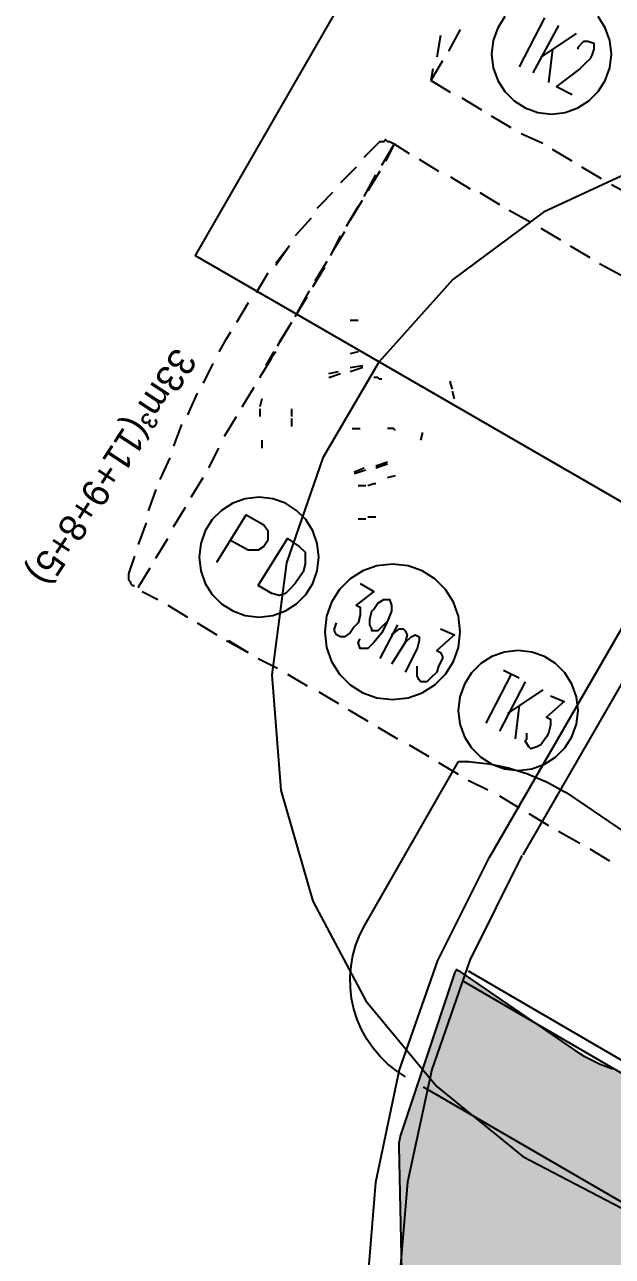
# Model space of a CAD drawing. Header units: metres. Extents: x 1 to 213, y 1 to 147.
# Drawn here: x 105.01 to 108.17, y 49.47 to 56.11 of the extents above; entities that cross this region are included whole.
import ezdxf

# ---------------------------------------------------------------- set-up
doc = ezdxf.new("R2010")
doc.units = ezdxf.units.M
doc.linetypes.add('DASHED', pattern=[1.524, 1.27, -0.254])
for name, color, linetype in [('00-BASE-ARQUITECTURA', 8, 'Continuous'), ('00-BASE-TEXTO', 8, 'Continuous'), ('PJ-GRAVILLA', 42, 'Continuous'), ('PJ-LIMITE-JARDIN', 7, 'Continuous'), ('PJ-PROTEGIDO', 30, 'DASHED'), ('PJ-RIEGO-SECTORES', 5, 'Continuous')]:
    doc.layers.add(name, color=color, linetype=linetype)

msp = doc.modelspace()

# ---------------------------------------------------------------- hatches: boundary and pattern name
at = {"layer": 'PJ-GRAVILLA'}
h = msp.add_hatch(dxfattribs=at)
h.set_pattern_fill('GRAVEL', scale=0.03)
h.paths.add_polyline_path([(107.3332, 51.0186), (107.3393, 51.0152), (107.3455, 51.0114), (107.3517, 51.0074), (107.9627, 50.5893), (107.9742, 50.5818), (108.0189, 50.5542), (108.0428, 50.5408), (108.0836, 50.5205), (108.1087, 50.5094), (108.1512, 50.4928), (108.1771, 50.484), (108.221, 50.4714), (108.2476, 50.465), (108.2925, 50.4564), (108.3196, 50.4525), (108.3718, 50.4474), (108.3806, 50.4468), (108.3904, 50.4457), (108.3966, 50.4413), (108.4034, 50.4358), (108.4093, 50.4308), (108.6355, 50.2298), (108.6466, 50.2204), (108.6897, 50.1857), (108.713, 50.1687), (108.7532, 50.1422), (108.7781, 50.1275), (108.8206, 50.105), (108.8468, 50.0928), (108.8913, 50.0745), (108.9185, 50.0648), (108.9715, 50.0489), (108.9854, 50.045), (109.1198, 50.0114), (109.1263, 50.0096), (109.1337, 50.0074), (109.14, 50.0052), (109.1451, 50.0009), (109.1508, 49.9958), (109.1557, 49.9911), (109.2184, 49.9284), (109.2296, 49.9177), (109.2737, 49.878), (109.2978, 49.8584), (109.3395, 49.828), (109.3655, 49.811), (109.4101, 49.7851), (109.4376, 49.7709), (109.4847, 49.7497), (109.5136, 49.7384), (109.5626, 49.7222), (109.5925, 49.7139), (109.6336, 49.7049), (109.6632, 49.6982), (109.6694, 49.6965), (109.6752, 49.6938), (109.6823, 49.69), (109.6883, 49.6868), (111.9893, 48.3507), (112.0025, 48.3435), (112.0534, 48.3172), (112.0807, 48.3048), (112.1271, 48.2865), (112.1555, 48.2769), (112.2034, 48.2633), (112.2326, 48.2566), (112.2817, 48.2478), (112.3114, 48.244), (112.3611, 48.2402), (112.3911, 48.2394), (112.4409, 48.2405), (112.4708, 48.2427), (112.5203, 48.2488), (112.5498, 48.254), (112.5984, 48.265), (112.6272, 48.2731), (112.6745, 48.2889), (112.7024, 48.2998), (112.7479, 48.3202), (112.7746, 48.3339), (112.8178, 48.3587), (112.8429, 48.375), (112.8835, 48.404), (112.9069, 48.4227), (112.9443, 48.4556), (112.9658, 48.4765), (112.9997, 48.513), (113.019, 48.536), (113.0491, 48.5757), (113.066, 48.6004), (113.092, 48.643), (113.1064, 48.6692), (113.128, 48.7142), (113.1397, 48.7417), (113.1568, 48.7886), (113.1656, 48.8172), (113.1779, 48.8655), (113.1838, 48.8949), (113.1913, 48.9442), (113.1943, 48.974), (113.1971, 49.0313), (113.1975, 49.0462), (113.1975, 49.0562), (113.1977, 49.0638), (113.1981, 49.0719), (113.1989, 49.0793), (113.2055, 49.0825), (113.213, 49.0858), (113.22, 49.0886), (113.3248, 49.1279), (113.338, 49.1332), (113.388, 49.1547), (113.4135, 49.1672), (113.455, 49.1899), (113.4793, 49.2047), (113.5185, 49.2313), (113.5412, 49.2483), (113.5777, 49.2784), (113.5987, 49.2976), (113.6322, 49.331), (113.6513, 49.352), (113.686, 49.394), (113.6948, 49.4052), (113.801, 49.5467), (113.8055, 49.5525), (113.8108, 49.5588), (113.8156, 49.5641), (113.8224, 49.5665), (113.8303, 49.5689), (113.8373, 49.5709), (113.9694, 49.6039), (113.9764, 49.6055), (113.9842, 49.607), (113.9912, 49.6081), (113.9978, 49.6058), (114.0053, 49.6029), (114.0118, 49.6002), (114.7641, 49.2659), (114.7706, 49.2628), (114.7778, 49.2591), (114.784, 49.2556), (114.7873, 49.2493), (114.7907, 49.2419), (114.7935, 49.2353), (114.8642, 49.0587), (114.8668, 49.0515), (114.8696, 49.0434), (114.8717, 49.0362), (114.8685, 49.0294), (114.8645, 49.0219), (114.8607, 49.0152), (114.8411, 48.9826), (114.8338, 48.9698), (114.8071, 48.9198), (114.7945, 48.893), (114.7756, 48.8475), (114.7657, 48.8197), (114.7514, 48.7725), (114.7442, 48.7438), (114.7347, 48.6955), (114.7304, 48.6662), (114.7256, 48.6172), (114.7242, 48.5876), (114.7244, 48.5384), (114.7259, 48.5088), (114.7308, 48.4598), (114.7353, 48.4306), (114.745, 48.3823), (114.7523, 48.3536), (114.7668, 48.3065), (114.7768, 48.2787), (114.7959, 48.2333), (114.8086, 48.2066), (114.832, 48.1632), (114.8474, 48.1379), (114.8749, 48.0971), (114.8927, 48.0734), (114.9289, 48.0298), (114.9386, 48.0187), (115.0225, 47.9272), (115.033, 47.9163), (115.0741, 47.8757), (115.0966, 47.8557), (115.1357, 47.8242), (115.1601, 47.8064), (115.2022, 47.779), (115.2282, 47.7639), (115.2796, 47.7373), (115.2931, 47.7308), (116.0857, 47.3705), (116.0926, 47.3671), (116.1002, 47.3632), (116.1068, 47.3594), (116.1099, 47.3525), (116.113, 47.3445), (116.1156, 47.3372), (116.1884, 47.1188), (116.1907, 47.1115), (116.193, 47.103), (116.1947, 47.0956), (116.1964, 47.0813), (116.1964, 47.0807), (116.2029, 47.0248), (116.2077, 46.9958), (116.2181, 46.9479), (116.2257, 46.9195), (116.2407, 46.8729), (116.251, 46.8454), (116.2705, 46.8005), (116.2835, 46.7742), (116.3073, 46.7314), (116.3228, 46.7064), (116.3507, 46.6662), (116.3685, 46.6429), (116.4002, 46.6055), (116.4203, 46.5841), (116.4554, 46.55), (116.4775, 46.5306), (116.5158, 46.5002), (116.5397, 46.4831), (116.5808, 46.4565), (116.6063, 46.4418), (116.6498, 46.4194), (116.6765, 46.4072), (116.722, 46.3892), (116.7498, 46.3797), (116.7969, 46.3662), (116.8255, 46.3595), (116.8651, 46.3522), (116.8948, 46.3466), (116.9013, 46.3451), (116.9071, 46.3419), (116.9139, 46.3378), (116.9197, 46.3342), (117.713, 45.8053), (117.7266, 45.7967), (117.7796, 45.7653), (117.8082, 45.7505), (117.8569, 45.7283), (117.8868, 45.7165), (117.9453, 45.6972), (117.9607, 45.6925), (118.0851, 45.6586), (118.0986, 45.6553), (118.1507, 45.6436), (118.1782, 45.6388), (118.2243, 45.6329), (118.252, 45.6307), (118.2984, 45.6291), (118.3263, 45.6295), (118.3727, 45.6322), (118.4004, 45.6351), (118.4463, 45.6422), (118.4736, 45.6477), (118.5254, 45.6606), (118.5389, 45.6643), (119.4801, 45.9467), (119.4938, 45.9512), (119.5457, 45.9695), (119.5723, 45.9804), (119.6157, 46.0005), (119.6412, 46.0139), (119.6824, 46.0381), (119.7065, 46.0538), (119.7511, 46.0861), (119.7625, 46.0948), (120.5867, 46.7542), (120.5972, 46.763), (120.6369, 46.7978), (120.6567, 46.817), (120.6883, 46.8503), (120.7063, 46.8711), (120.7347, 46.9072), (120.7507, 46.9296), (120.7756, 46.9682), (120.7895, 46.992), (120.814, 47.0387), (120.8202, 47.0511), (121.0014, 47.4395), (121.0065, 47.451), (121.025, 47.4954), (121.0337, 47.519), (121.0465, 47.5589), (121.0532, 47.5831), (121.064, 47.63), (121.0666, 47.6423), (121.1583, 48.1314), (121.1605, 48.1444), (121.1676, 48.1945), (121.1701, 48.2208), (121.1725, 48.2647), (121.1727, 48.2911), (121.171, 48.3417), (121.1702, 48.3549), (121.0566, 49.7941), (121.0551, 49.8086), (121.048, 49.8638), (121.043, 49.8923), (121.0322, 49.9395), (121.0244, 49.9675), (121.0069, 50.0203), (121.0019, 50.034), (120.8804, 50.348), (120.8746, 50.3618), (120.8514, 50.414), (120.8379, 50.4406), (120.8133, 50.4837), (120.7973, 50.5088), (120.7685, 50.5493), (120.7501, 50.5727), (120.7174, 50.6101), (120.6967, 50.6316), (120.6605, 50.6656), (120.6378, 50.6849), (120.5984, 50.7151), (120.5739, 50.7321), (120.5317, 50.7583), (120.5056, 50.7727), (120.4611, 50.7946), (120.4337, 50.8063), (120.3872, 50.8237), (120.3587, 50.8327), (120.3107, 50.8453), (120.2815, 50.8514), (120.2325, 50.8592), (120.2029, 50.8624), (120.1533, 50.8653), (120.1235, 50.8656), (120.0739, 50.8635), (120.0442, 50.8608), (119.995, 50.8538), (119.9658, 50.8482), (119.9175, 50.8364), (119.889, 50.8279), (119.8421, 50.8114), (119.8146, 50.8), (119.7696, 50.7789), (119.7433, 50.765), (119.6943, 50.7357), (119.6816, 50.7277), (119.4782, 50.5921), (119.4722, 50.5883), (119.4654, 50.5842), (119.4592, 50.5809), (119.4527, 50.5834), (119.4455, 50.5866), (119.439, 50.5896), (119.1273, 50.7455), (119.1208, 50.7489), (119.1137, 50.7529), (119.1076, 50.7568), (119.1054, 50.7636), (119.1031, 50.7714), (119.1013, 50.7785), (119.0566, 50.9723), (119.0529, 50.9865), (119.0377, 51.0405), (119.0283, 51.0683), (119.0105, 51.1137), (118.9985, 51.1405), (118.9764, 51.184), (118.9618, 51.2094), (118.9355, 51.2505), (118.9186, 51.2744), (118.8884, 51.3127), (118.8692, 51.3349), (118.8354, 51.3701), (118.8141, 51.3902), (118.7771, 51.422), (118.754, 51.44), (118.714, 51.468), (118.6892, 51.4836), (118.6467, 51.5076), (118.6205, 51.5207), (118.5759, 51.5404), (118.5485, 51.5509), (118.5022, 51.5662), (118.4739, 51.574), (118.4263, 51.5846), (118.3975, 51.5896), (118.349, 51.5956), (118.3198, 51.5978), (118.271, 51.599), (118.2417, 51.5983), (118.1931, 51.5947), (118.164, 51.5912), (118.1159, 51.5829), (118.0873, 51.5765), (118.0402, 51.5636), (118.0124, 51.5545), (117.9668, 51.537), (117.94, 51.5252), (117.8964, 51.5034), (117.8708, 51.4891), (117.8404, 51.4699), (117.834, 51.4662), (117.8276, 51.463), (117.8203, 51.4649), (117.8123, 51.4674), (117.805, 51.4699), (117.6663, 51.522), (117.6526, 51.5267), (117.5997, 51.5437), (117.5717, 51.5512), (117.5246, 51.5614), (117.496, 51.5662), (117.4481, 51.5719), (117.4192, 51.5739), (117.3709, 51.5748), (117.3419, 51.574), (117.2866, 51.5698), (117.2722, 51.5684), (117.1448, 51.5525), (117.1376, 51.5517), (117.1296, 51.5511), (117.1225, 51.5509), (117.1165, 51.5546), (117.1098, 51.5591), (117.1039, 51.5633), (116.9634, 51.6687), (116.9579, 51.673), (116.9519, 51.678), (116.9468, 51.6826), (116.9443, 51.689), (116.9418, 51.6965), (116.9397, 51.7031), (116.9273, 51.7464), (116.9229, 51.7607), (116.9044, 51.8149), (116.8934, 51.8426), (116.8728, 51.8879), (116.859, 51.9144), (116.834, 51.9574), (116.8177, 51.9825), (116.7885, 52.0228), (116.7698, 52.046), (116.7367, 52.0832), (116.7158, 52.1045), (116.6737, 52.1433), (116.6625, 52.1532), (116.611, 52.1961), (116.6054, 52.201), (116.5994, 52.2065), (116.5944, 52.2116), (116.5945, 52.2189), (116.5949, 52.227), (116.5956, 52.2344), (116.6345, 52.5844), (116.6355, 52.5918), (116.6368, 52.6), (116.6383, 52.6071), (116.6445, 52.611), (116.6517, 52.615), (116.6583, 52.6185), (116.8802, 52.7295), (116.887, 52.7327), (116.895, 52.7362), (116.902, 52.7389), (116.9095, 52.7401), (116.9253, 52.7418), (116.9402, 52.7438), (116.997, 52.753), (117.0264, 52.7592), (117.0747, 52.772), (117.1033, 52.7812), (117.1502, 52.7988), (117.1777, 52.8108), (117.2225, 52.833), (117.2487, 52.8476), (117.2911, 52.8742), (117.3157, 52.8914), (117.3552, 52.9221), (117.378, 52.9417), (117.4143, 52.9761), (117.435, 52.9979), (117.4676, 53.0358), (117.486, 53.0595), (117.5147, 53.1005), (117.5306, 53.126), (117.555, 53.1696), (117.5684, 53.1966), (117.5883, 53.2424), (117.5989, 53.2705), (117.6141, 53.3182), (117.6218, 53.3472), (117.6322, 53.3961), (117.637, 53.4258), (117.6424, 53.4755), (117.6442, 53.5055), (117.6447, 53.5555), (117.6435, 53.5855), (117.6389, 53.6353), (117.6347, 53.6651), (117.6252, 53.7142), (117.618, 53.7433), (117.6037, 53.7912), (117.5936, 53.8195), (117.5745, 53.8658), (117.5617, 53.8929), (117.5381, 53.937), (117.5226, 53.9628), (117.4947, 54.0043), (117.4767, 54.0283), (117.44, 54.0727), (117.4301, 54.084), (117.18, 54.3568), (117.1758, 54.3617), (117.171, 54.3674), (117.1671, 54.3725), (117.1636, 54.3779), (117.1599, 54.3843), (117.1568, 54.3899), (116.736, 55.1893), (116.7328, 55.1958), (116.7293, 55.2033), (116.7266, 55.21), (116.7259, 55.2172), (116.7255, 55.2254), (116.7253, 55.2327), (116.7253, 55.4047), (116.7255, 55.4127), (116.726, 55.4218), (116.7268, 55.4298), (116.7302, 55.437), (116.7344, 55.4451), (116.7383, 55.4521), (117.555, 56.8241), (117.5623, 56.8372), (117.5892, 56.8878), (117.6018, 56.915), (117.6207, 56.9611), (117.6306, 56.9893), (117.6447, 57.0371), (117.6517, 57.0662), (117.661, 57.1152), (117.6651, 57.1448), (117.6695, 57.1945), (117.6707, 57.2244), (117.6701, 57.2742), (117.6682, 57.3041), (117.6626, 57.3536), (117.6578, 57.3832), (117.6474, 57.4319), (117.6396, 57.4608), (117.6244, 57.5083), (117.6138, 57.5362), (117.5939, 57.5819), (117.5805, 57.6087), (117.5562, 57.6522), (117.5402, 57.6776), (117.5117, 57.7184), (117.4933, 57.742), (117.4608, 57.7798), (117.4402, 57.8015), (117.404, 57.8358), (117.3814, 57.8553), (117.3361, 57.8905), (117.324, 57.8994), (116.7176, 58.3239), (116.7049, 58.3323), (116.6554, 58.3634), (116.6287, 58.3783), (116.5831, 58.4007), (116.5551, 58.4128), (116.5075, 58.4305), (116.4783, 58.4397), (116.4292, 58.4525), (116.3993, 58.4587), (116.349, 58.4664), (116.3187, 58.4695), (116.2807, 58.4715), (116.2478, 58.4734), (116.2408, 58.4742), (116.2352, 58.4787), (116.2291, 58.4843), (116.2237, 58.4894), (116.0809, 58.6322), (116.0709, 58.6417), (116.0319, 58.6773), (116.0107, 58.695), (115.9741, 58.7227), (115.9513, 58.7383), (115.9123, 58.7625), (115.8882, 58.7759), (115.8472, 58.7965), (115.822, 58.8077), (115.7792, 58.8243), (115.7531, 58.8332), (115.7089, 58.8458), (115.6821, 58.8522), (115.6302, 58.8621), (115.6166, 58.8644), (115.6004, 58.8667), (115.5936, 58.8678), (115.5859, 58.8693), (115.5793, 58.8708), (115.574, 58.8752), (115.5683, 58.8805), (115.5633, 58.8852), (115.4182, 59.0303), (115.4058, 59.0421), (115.3567, 59.0858), (115.3299, 59.1071), (115.2832, 59.14), (115.2541, 59.1581), (115.1965, 59.1896), (115.1812, 59.1973), (114.4967, 59.5216), (114.4903, 59.5248), (114.4831, 59.5286), (114.477, 59.5323), (114.4713, 59.5364), (114.4649, 59.5416), (114.4595, 59.5462), (114.3097, 59.6793), (114.2987, 59.6886), (114.2556, 59.7234), (114.2322, 59.7404), (114.192, 59.7669), (114.1671, 59.7816), (114.1245, 59.8041), (114.0983, 59.8164), (114.0538, 59.8346), (114.0265, 59.8443), (113.9804, 59.8582), (113.9523, 59.8652), (113.9051, 59.8746), (113.8765, 59.8789), (113.8198, 59.8845), (113.8192, 59.8846), (113.8154, 59.8854), (113.8087, 59.8892), (113.8013, 59.8939), (113.7949, 59.8983), (112.908, 60.5317), (112.9021, 60.5362), (112.8957, 60.5413), (112.8902, 60.5461), (112.8905, 60.5533), (112.8913, 60.5614), (112.8922, 60.5688), (112.9293, 60.8286), (112.9307, 60.8367), (112.9325, 60.8457), (112.9345, 60.8536), (112.9381, 60.8608), (112.9427, 60.8688), (112.9469, 60.8757), (113.0235, 60.9937), (113.0277, 60.9996), (113.035, 61), (119.5964, 61), (119.6036, 60.9996), (119.6066, 60.9931), (119.9244, 60.1987), (119.9311, 60.183), (119.9623, 60.1163), (119.97, 60.1011), (120.8555, 58.4564), (120.8599, 58.4476), (120.8777, 58.4086), (120.8815, 58.3994), (121.4588, 56.8738), (121.464, 56.8609), (121.4854, 56.8116), (121.4977, 56.7864), (121.5235, 56.7394), (121.5305, 56.7273), (121.9603, 56.024), (121.9641, 56.0174), (121.9683, 56.0097), (121.9749, 55.996), (121.9783, 55.9879), (121.981, 55.9808), (122.3396, 54.9848), (122.3451, 54.9707), (122.3676, 54.9169), (122.3807, 54.8894), (122.4086, 54.8382), (122.4162, 54.825), (122.843, 54.1265), (122.8466, 54.1203), (122.8506, 54.1131), (122.8568, 54.1003), (122.8601, 54.0928), (122.8627, 54.0862), (123.2295, 53.1082), (123.2371, 53.0897), (123.2727, 53.011), (123.2816, 52.9932), (123.9021, 51.8348), (123.9054, 51.8282), (123.909, 51.8206), (123.9118, 51.8139), (123.9125, 51.8066), (123.913, 51.7982), (123.913, 51.7955), (123.9133, 51.7884), (123.9162, 51.7285), (123.919, 51.6996), (123.926, 51.6517), (123.9316, 51.6232), (123.9432, 51.5762), (123.9515, 51.5484), (123.9676, 51.5028), (123.9786, 51.4759), (124.0021, 51.4254), (124.0086, 51.4124), (124.785, 49.9371), (124.7881, 49.931), (124.7914, 49.9239), (124.7966, 49.9113), (124.7993, 49.9039), (124.8015, 49.8974), (124.9935, 49.283), (124.9975, 49.271), (125.0139, 49.2255), (125.0235, 49.202), (125.0436, 49.158), (125.0491, 49.1466), (126.1499, 46.9875), (126.1535, 46.9798), (126.1575, 46.9708), (126.1634, 46.955), (126.1663, 46.9456), (126.1686, 46.9374), (126.2469, 46.6243), (126.2506, 46.6109), (126.2659, 46.5599), (126.2751, 46.5336), (126.2924, 46.4907), (126.3041, 46.4654), (126.3253, 46.4243), (126.3392, 46.4002), (126.3642, 46.3612), (126.3802, 46.3385), (126.413, 46.2964), (126.4218, 46.2857), (126.5433, 46.144), (126.5481, 46.1381), (126.5534, 46.1312), (126.5577, 46.125), (126.5607, 46.118), (126.5637, 46.1099), (126.5662, 46.1027), (126.7558, 45.4957), (126.7602, 45.4829), (126.7779, 45.4341), (126.7882, 45.4091), (126.8102, 45.3621), (126.8163, 45.35), (127.696, 43.6742), (127.6989, 43.6685), (127.7021, 43.6618), (127.7046, 43.6558), (127.7065, 43.6497), (127.7085, 43.6426), (127.7101, 43.6365), (127.7933, 43.2756), (127.7968, 43.262), (127.8113, 43.2102), (127.8202, 43.1836), (127.837, 43.1399), (127.8482, 43.1143), (127.869, 43.0724), (127.8827, 43.0479), (127.9073, 43.0081), (127.9232, 42.985), (127.9556, 42.9421), (127.9643, 42.9311), (128.0427, 42.8371), (128.0475, 42.831), (128.0526, 42.8242), (128.0568, 42.818), (128.0566, 42.8104), (128.056, 42.8019), (128.0553, 42.7942), (128.017, 42.4883), (128.0159, 42.4812), (128.0146, 42.4736), (128.0131, 42.4668), (128.0062, 42.4661), (127.9985, 42.4658), (127.9913, 42.4656), (109.2517, 42.4656), (109.2444, 42.4658), (109.2363, 42.4662), (109.2292, 42.4669), (109.2232, 42.4708), (109.2166, 42.4755), (109.2109, 42.4799), (109.0253, 42.6284), (109.02, 42.6328), (109.0141, 42.638), (109.0092, 42.6427), (109.0064, 42.6488), (109.0034, 42.6561), (109.0009, 42.6625), (107.0767, 47.9977), (107.0742, 48.0054), (107.0715, 48.0143), (107.0696, 48.0221), (107.0685, 48.0302), (107.0678, 48.0395), (107.0675, 48.0476), (107.0245, 50.0673), (107.0245, 50.0758), (107.0249, 50.0856), (107.0257, 50.0941), (107.0274, 50.1025), (107.03, 50.112), (107.0325, 50.1202), (107.3253, 50.9985), (107.3277, 51.0054), (107.3304, 51.0123), (107.3332, 51.0186)])

# ---------------------------------------------------------------- linework, layer by layer
at = {"layer": '00-BASE-ARQUITECTURA'}
for points in [[(107.5125, 51.6255), (115.3124, 65.1192)], [(107.6924, 51.6361), (115.4712, 65.1086)], [(107.3643, 50.9587), (112.5078, 47.9742), (118.0218, 57.5098), (112.8253, 60.5155)], [(107.3961, 51.0116), (112.4867, 48.0483), (117.9371, 57.4886), (112.7936, 60.4626)], [(107.594, 56.1507), (107.5559, 56.0907), (107.5316, 56.0228), (107.5231, 55.9488), (107.5316, 55.8748), (107.5559, 55.8068), (107.594, 55.7469), (107.644, 55.6969), (107.7039, 55.6588), (107.7719, 55.6345), (107.8459, 55.626), (107.9199, 55.6345), (107.9878, 55.6588), (108.0478, 55.6969), (108.0978, 55.7469), (108.1359, 55.8068), (108.1602, 55.8748), (108.1687, 55.9488)], [(107.594, 56.1507), (107.5559, 56.0907), (107.5316, 56.0228), (107.5231, 55.9488), (107.5316, 55.8748), (107.5559, 55.8068), (107.594, 55.7469), (107.644, 55.6969), (107.7039, 55.6588), (107.7719, 55.6345), (107.8459, 55.626), (107.9199, 55.6345), (107.9878, 55.6588), (108.0478, 55.6969), (108.0978, 55.7469), (108.1359, 55.8068), (108.1602, 55.8748), (108.1687, 55.9488)], [(107.8088, 56.1446), (107.6712, 55.88)], [(107.8088, 56.1446), (107.6712, 55.88)], [(108.1687, 55.9488), (108.1602, 56.0228), (108.1359, 56.0907), (108.0978, 56.1507)], [(108.1687, 55.9488), (108.1602, 56.0228), (108.1359, 56.0907), (108.0978, 56.1507)], [(107.3538, 56.0811), (107.2903, 55.9646)], [(107.3538, 56.0811), (107.2903, 55.9646)], [(107.8829, 56.1022), (107.7453, 55.8482)], [(107.8829, 56.1022), (107.7453, 55.8482)], [(107.9782, 56.0599), (107.7877, 55.9329)], [(107.9782, 56.0599), (107.7877, 55.9329)], [(107.2479, 56.0493), (107.2268, 55.9329)], [(107.2479, 56.0493), (107.2268, 55.9329)], [(107.9888, 55.9752), (107.9888, 55.9858), (108.0099, 56.007), (108.0205, 56.0176), (108.0417, 56.0176), (108.0734, 56.007), (108.0734, 55.9858), (108.0734, 55.9752), (108.0628, 55.9435), (108.0523, 55.9223), (108.0311, 55.9011), (107.9993, 55.8694), (107.8723, 55.7741), (107.957, 55.7318)], [(107.9888, 55.9752), (107.9888, 55.9858), (108.0099, 56.007), (108.0205, 56.0176), (108.0417, 56.0176), (108.0734, 56.007), (108.0734, 55.9858), (108.0734, 55.9752), (108.0628, 55.9435), (108.0523, 55.9223), (108.0311, 55.9011), (107.9993, 55.8694), (107.8723, 55.7741), (107.957, 55.7318)], [(107.8512, 55.9752), (107.83, 55.7953)], [(107.8512, 55.9752), (107.83, 55.7953)], [(107.2585, 55.9117), (107.195, 55.8059)], [(107.2585, 55.9117), (107.195, 55.8059)], [(107.2056, 55.8694), (107.195, 55.8059)], [(107.2056, 55.8694), (107.195, 55.8059)], [(107.3008, 55.7424), (107.195, 55.8059)], [(107.3008, 55.7424), (107.195, 55.8059)], [(107.4702, 55.6471), (107.3643, 55.7106)], [(107.4702, 55.6471), (107.3643, 55.7106)], [(107.6289, 55.5519), (107.5231, 55.6154)], [(107.6289, 55.5519), (107.5231, 55.6154)], [(106.8352, 55.3931), (106.9093, 55.4672), (106.9198, 55.4778), (106.9304, 55.4778), (106.941, 55.4778), (106.9516, 55.4884), (106.9622, 55.4778), (106.9728, 55.4778), (106.9939, 55.4672), (106.9939, 55.4566)], [(106.8352, 55.3931), (106.9093, 55.4672), (106.9198, 55.4778), (106.9304, 55.4778), (106.941, 55.4778), (106.9516, 55.4884), (106.9622, 55.4778), (106.9728, 55.4778), (106.9939, 55.4672), (106.9939, 55.4566)], [(106.8352, 55.3931), (106.9093, 55.4672), (106.9198, 55.4778), (106.9304, 55.4778), (106.941, 55.4778), (106.9516, 55.4884), (106.9622, 55.4778), (106.9728, 55.4778), (106.9939, 55.4672), (106.9939, 55.4566)], [(106.8352, 55.3931), (106.9093, 55.4672), (106.9198, 55.4778), (106.9304, 55.4778), (106.941, 55.4778), (106.9516, 55.4884), (106.9622, 55.4778), (106.9728, 55.4778), (106.9939, 55.4672), (106.9939, 55.4566)], [(106.9939, 55.4672), (107.0786, 55.4143)], [(106.9939, 55.4672), (107.0786, 55.4143)], [(106.9939, 55.4672), (107.0786, 55.4143)], [(106.9939, 55.4672), (107.0786, 55.4143)], [(107.7983, 55.4672), (107.6818, 55.5201)], [(107.7983, 55.4672), (107.6818, 55.5201)], [(106.9304, 55.3508), (106.9939, 55.4566)], [(106.9304, 55.3508), (106.9939, 55.4566)], [(106.9304, 55.3508), (106.9939, 55.4566)], [(106.9304, 55.3508), (106.9939, 55.4566)], [(106.9939, 55.4566), (106.9516, 55.372)], [(106.9939, 55.4566), (106.9516, 55.372)], [(106.9939, 55.4566), (106.9516, 55.372)], [(106.9939, 55.4566), (106.9516, 55.372)], [(107.957, 55.372), (107.8512, 55.4355)], [(107.957, 55.372), (107.8512, 55.4355)], [(108.3678, 55.3589), (107.8019, 55.0975), (107.3144, 54.7354), (106.9148, 54.289), (106.6126, 53.7744), (106.4174, 53.208), (106.3386, 52.6059), (106.3859, 51.9843), (106.5599, 51.3858), (106.8451, 50.8497), (107.2268, 50.3879), (107.6905, 50.0122), (108.2214, 49.7346), (108.805, 49.5668), (109.4266, 49.5207), (110.0444, 49.6033), (110.6171, 49.8052), (111.1308, 50.1137), (111.5715, 50.5161), (111.9253, 50.9996), (112.1784, 51.5516), (112.3168, 52.1593)], [(106.7928, 55.3402), (106.7082, 55.2556)], [(106.7928, 55.3402), (106.7082, 55.2556)], [(106.7928, 55.3402), (106.7082, 55.2556)], [(106.7928, 55.3402), (106.7082, 55.2556)], [(107.1315, 55.3826), (107.2373, 55.3191)], [(107.1315, 55.3826), (107.2373, 55.3191)], [(107.1315, 55.3826), (107.2373, 55.3191)], [(107.1315, 55.3826), (107.2373, 55.3191)], [(108.1158, 55.2767), (108.0099, 55.3402)], [(108.1158, 55.2767), (108.0099, 55.3402)], [(106.8352, 55.1815), (106.8987, 55.2979)], [(106.8352, 55.1815), (106.8987, 55.2979)], [(106.8352, 55.1815), (106.8987, 55.2979)], [(106.8352, 55.1815), (106.8987, 55.2979)], [(106.9198, 55.3191), (106.8563, 55.2132)], [(106.9198, 55.3191), (106.8563, 55.2132)], [(106.9198, 55.3191), (106.8563, 55.2132)], [(106.9198, 55.3191), (106.8563, 55.2132)], [(107.3008, 55.2873), (107.4067, 55.2238)], [(107.3008, 55.2873), (107.4067, 55.2238)], [(107.3008, 55.2873), (107.4067, 55.2238)], [(107.3008, 55.2873), (107.4067, 55.2238)], [(106.6658, 55.2026), (106.6023, 55.1391), (106.5812, 55.118)], [(106.6658, 55.2026), (106.6023, 55.1391), (106.5812, 55.118)], [(106.6658, 55.2026), (106.6023, 55.1391), (106.5812, 55.118)], [(106.6658, 55.2026), (106.6023, 55.1391), (106.5812, 55.118)], [(107.4596, 55.2026), (107.5654, 55.1391)], [(107.4596, 55.2026), (107.5654, 55.1391)], [(107.4596, 55.2026), (107.5654, 55.1391)], [(107.4596, 55.2026), (107.5654, 55.1391)], [(108.2851, 55.1815), (108.1687, 55.245)], [(108.2851, 55.1815), (108.1687, 55.245)], [(106.8246, 55.1603), (106.7611, 55.0545)], [(106.8246, 55.1603), (106.7611, 55.0545)], [(106.8246, 55.1603), (106.7611, 55.0545)], [(106.8246, 55.1603), (106.7611, 55.0545)], [(106.5494, 55.0651), (106.4648, 54.9698)], [(106.5494, 55.0651), (106.4648, 54.9698)], [(106.5494, 55.0651), (106.4648, 54.9698)], [(106.5494, 55.0651), (106.4648, 54.9698)], [(106.7399, 55.0227), (106.8034, 55.1286)], [(106.7399, 55.0227), (106.8034, 55.1286)], [(106.7399, 55.0227), (106.8034, 55.1286)], [(106.7399, 55.0227), (106.8034, 55.1286)], [(107.6183, 55.1074), (107.7348, 55.0439)], [(107.6183, 55.1074), (107.7348, 55.0439)], [(107.6183, 55.1074), (107.7348, 55.0439)], [(107.6183, 55.1074), (107.7348, 55.0439)], [(107.7877, 55.0121), (107.8935, 54.9486)], [(107.7877, 55.0121), (107.8935, 54.9486)], [(107.7877, 55.0121), (107.8935, 54.9486)], [(107.7877, 55.0121), (107.8935, 54.9486)], [(106.6553, 54.864), (106.7082, 54.9698)], [(106.6553, 54.864), (106.7082, 54.9698)], [(106.6553, 54.864), (106.7082, 54.9698)], [(106.6553, 54.864), (106.7082, 54.9698)], [(106.7293, 54.991), (106.6658, 54.8851)], [(106.7293, 54.991), (106.6658, 54.8851)], [(106.7293, 54.991), (106.6658, 54.8851)], [(106.7293, 54.991), (106.6658, 54.8851)], [(106.433, 54.9169), (106.3589, 54.8111)], [(106.433, 54.9169), (106.3589, 54.8216)], [(106.433, 54.9169), (106.3589, 54.8216)], [(106.433, 54.9169), (106.3589, 54.8216)], [(107.9464, 54.9169), (108.0523, 54.8534)], [(107.9464, 54.9169), (108.0523, 54.8534)], [(107.9464, 54.9169), (108.0523, 54.8534)], [(107.9464, 54.9169), (108.0523, 54.8534)], [(106.56, 54.6946), (106.6235, 54.8005)], [(106.56, 54.6946), (106.6235, 54.8005)], [(106.56, 54.6946), (106.6235, 54.8005)], [(106.56, 54.6946), (106.6235, 54.8005)], [(106.6341, 54.8322), (106.5706, 54.7264)], [(106.6341, 54.8322), (106.5706, 54.7264)], [(106.6341, 54.8322), (106.5706, 54.7264)], [(106.6341, 54.8322), (106.5706, 54.7264)], [(108.1052, 54.8216), (108.2216, 54.7581)], [(108.1052, 54.8216), (108.2216, 54.7581)], [(108.1052, 54.8216), (108.2216, 54.7581)], [(108.1052, 54.8216), (108.2216, 54.7581)], [(106.3166, 54.7687), (106.2531, 54.6629)], [(106.3166, 54.7687), (106.2531, 54.6629)], [(106.3166, 54.7687), (106.2531, 54.6629)], [(106.3166, 54.7687), (106.2531, 54.6629)], [(106.5388, 54.6735), (106.4753, 54.5571)], [(106.5388, 54.6735), (106.4753, 54.5571)], [(106.5388, 54.6735), (106.4753, 54.5571)], [(106.5388, 54.6735), (106.4753, 54.5571)], [(106.2108, 54.61), (106.1473, 54.5041)], [(106.2108, 54.61), (106.1473, 54.5041)], [(106.2108, 54.61), (106.1473, 54.5041)], [(106.2108, 54.61), (106.1473, 54.5041)], [(106.4648, 54.5359), (106.5283, 54.6417)], [(106.4648, 54.5359), (106.5283, 54.6417)], [(106.4648, 54.5359), (106.5283, 54.6417)], [(106.4648, 54.5359), (106.5283, 54.6417)], [(106.3695, 54.3771), (106.433, 54.483)], [(106.3695, 54.3771), (106.433, 54.483)], [(106.3695, 54.3771), (106.433, 54.483)], [(106.3695, 54.3771), (106.433, 54.483)], [(106.4436, 54.5041), (106.3801, 54.3983)], [(106.4436, 54.5041), (106.3801, 54.3983)], [(106.4436, 54.5041), (106.3801, 54.3983)], [(106.4436, 54.5041), (106.3801, 54.3983)], [(106.8034, 54.5147), (106.7611, 54.5147)], [(106.8034, 54.5147), (106.7611, 54.5147)], [(106.8034, 54.5147), (106.7611, 54.5147)], [(106.8034, 54.5147), (106.7611, 54.5147)], [(106.1155, 54.4512), (106.0837, 54.3983), (106.052, 54.3454)], [(106.1155, 54.4512), (106.0837, 54.3983), (106.052, 54.3454)], [(106.1155, 54.4512), (106.0837, 54.3983), (106.052, 54.3454)], [(106.1155, 54.4512), (106.0837, 54.3983), (106.052, 54.3454)], [(106.3589, 54.3454), (106.306, 54.2713)], [(106.3589, 54.3454), (106.306, 54.2713)], [(106.3483, 54.3454), (106.306, 54.2713)], [(106.3483, 54.3454), (106.306, 54.2713)], [(106.8034, 54.3454), (106.7611, 54.3348)], [(106.8034, 54.3454), (106.7611, 54.3348)], [(106.8034, 54.3454), (106.7611, 54.3348)], [(106.8034, 54.3454), (106.7611, 54.3348)], [(106.0203, 54.2819), (105.9673, 54.1761)], [(106.0203, 54.2819), (105.9673, 54.1761)], [(106.0203, 54.2819), (105.9673, 54.1761)], [(106.0203, 54.2819), (105.9673, 54.1761)], [(106.2743, 54.2078), (106.3377, 54.3136)], [(106.2743, 54.2078), (106.3377, 54.3136)], [(106.2743, 54.2078), (106.3377, 54.3136)], [(106.2743, 54.2078), (106.3377, 54.3136)], [(106.7611, 54.2396), (106.8246, 54.2607), (106.8246, 54.2713)], [(106.7611, 54.2607), (106.8246, 54.2713)], [(106.7611, 54.2396), (106.8246, 54.2607), (106.8246, 54.2713)], [(106.7611, 54.2607), (106.8246, 54.2713)], [(106.7611, 54.2396), (106.8246, 54.2607), (106.8246, 54.2713)], [(106.7611, 54.2607), (106.8246, 54.2713)], [(106.7611, 54.2396), (106.8246, 54.2607), (106.8246, 54.2713)], [(106.7611, 54.2607), (106.8246, 54.2713)], [(106.6447, 54.229), (106.6976, 54.2396)], [(106.6447, 54.229), (106.6976, 54.2396)], [(106.6447, 54.229), (106.6976, 54.2396)], [(106.6447, 54.229), (106.6976, 54.2396)], [(106.6447, 54.2078), (106.7082, 54.229)], [(106.6447, 54.2078), (106.7082, 54.229)], [(106.6447, 54.2078), (106.7082, 54.229)], [(106.6447, 54.2078), (106.7082, 54.229)], [(106.9304, 54.1972), (106.9198, 54.1972), (106.9093, 54.2078), (106.8987, 54.2078), (106.8881, 54.2078)], [(106.9304, 54.1972), (106.9198, 54.1972), (106.9093, 54.2078), (106.8987, 54.2078), (106.8881, 54.2078)], [(106.9304, 54.1972), (106.9198, 54.1972), (106.9093, 54.2078), (106.8987, 54.2078), (106.8881, 54.2078)], [(106.9304, 54.1972), (106.9198, 54.1972), (106.9093, 54.2078), (106.8987, 54.2078), (106.8881, 54.2078)], [(106.179, 54.0491), (106.2425, 54.1549)], [(106.179, 54.0491), (106.2425, 54.1549)], [(106.179, 54.0491), (106.2425, 54.1549)], [(106.179, 54.0491), (106.2425, 54.1549)], [(107.3114, 54.1443), (107.3008, 54.1761), (107.3008, 54.1866)], [(107.3114, 54.1443), (107.3008, 54.1761), (107.3008, 54.1866)], [(107.3114, 54.1443), (107.3008, 54.1761), (107.3008, 54.1866)], [(107.3114, 54.1443), (107.3008, 54.1761), (107.3008, 54.1866)], [(107.322, 54.0914), (107.3114, 54.1337)], [(107.322, 54.0914), (107.3114, 54.1337)], [(107.322, 54.0914), (107.3114, 54.1337)], [(107.322, 54.0914), (107.3114, 54.1337)], [(105.9356, 54.1231), (105.8827, 54.0067)], [(105.9356, 54.1231), (105.8827, 54.0067)], [(105.9356, 54.1231), (105.8827, 54.0067)], [(105.9356, 54.1231), (105.8827, 54.0067)], [(106.2848, 54.0914), (106.2743, 54.0491)], [(106.2848, 54.0914), (106.2743, 54.0491)], [(106.2848, 54.0914), (106.2743, 54.0491)], [(106.2848, 54.0914), (106.2743, 54.0491)], [(106.2743, 54.0385), (106.2743, 54.0279), (106.2743, 53.9961)], [(106.2743, 54.0385), (106.2743, 54.0279), (106.2743, 53.9961)], [(106.2743, 54.0385), (106.2743, 54.0279), (106.2743, 53.9961)], [(106.2743, 54.0385), (106.2743, 54.0279), (106.2743, 53.9961)], [(106.4436, 54.0385), (106.4436, 54.0173), (106.4436, 53.9961)], [(106.4436, 54.0385), (106.4436, 54.0173), (106.4436, 53.9961)], [(106.4436, 54.0385), (106.4436, 54.0173), (106.4436, 53.9961)], [(106.4436, 54.0385), (106.4436, 54.0173), (106.4436, 53.9961)], [(105.8509, 53.9538), (105.8086, 53.8374)], [(105.8509, 53.9538), (105.8086, 53.8374)], [(105.8509, 53.9538), (105.8086, 53.8374)], [(105.8509, 53.9538), (105.8086, 53.8374)], [(106.0837, 53.8903), (106.1473, 53.9961)], [(106.0837, 53.8903), (106.1473, 53.9961)], [(106.0837, 53.8903), (106.1473, 53.9961)], [(106.0837, 53.8903), (106.1473, 53.9961)], [(106.4436, 53.9856), (106.4436, 53.9432)], [(106.2848, 53.8691), (106.2848, 53.8268)], [(106.2848, 53.8691), (106.2848, 53.8268)], [(106.7717, 53.9326), (106.7823, 53.9326), (106.7928, 53.9326), (106.8034, 53.9326), (106.814, 53.9326)], [(106.7717, 53.9326), (106.7823, 53.9326), (106.7928, 53.9326), (106.8034, 53.9326), (106.814, 53.9326)], [(106.7717, 53.9326), (106.7823, 53.9326), (106.7928, 53.9326), (106.8034, 53.9326), (106.814, 53.9326)], [(106.7717, 53.9326), (106.7823, 53.9326), (106.7928, 53.9326), (106.8034, 53.9326), (106.814, 53.9326)], [(107.0045, 53.9221), (106.9939, 53.9326), (106.9833, 53.9326), (106.9728, 53.9326), (106.9622, 53.9326)], [(107.0045, 53.9221), (106.9939, 53.9326), (106.9833, 53.9326), (106.9728, 53.9326), (106.9622, 53.9326)], [(107.0045, 53.9221), (106.9939, 53.9326), (106.9833, 53.9326), (106.9728, 53.9326), (106.9622, 53.9326)], [(107.0045, 53.9221), (106.9939, 53.9326), (106.9833, 53.9326), (106.9728, 53.9326), (106.9622, 53.9326)], [(107.1421, 53.8691), (107.1527, 53.9115)], [(107.1421, 53.8691), (107.1527, 53.9115)], [(107.1421, 53.8691), (107.1527, 53.9115)], [(107.1421, 53.8691), (107.1527, 53.9115)], [(105.9991, 53.721), (106.052, 53.8268)], [(105.9991, 53.721), (106.052, 53.8268)], [(105.9991, 53.721), (106.052, 53.8268)], [(105.9991, 53.721), (106.052, 53.8268)], [(105.7874, 53.7739), (105.7345, 53.6575)], [(105.7874, 53.7739), (105.7345, 53.6575)], [(105.7874, 53.7739), (105.7345, 53.6575)], [(105.7874, 53.7739), (105.7345, 53.6575)], [(106.8987, 53.7316), (106.9622, 53.7527)], [(106.8987, 53.7316), (106.9622, 53.7527)], [(106.8987, 53.7316), (106.9622, 53.7527)], [(106.8987, 53.7316), (106.9622, 53.7527)], [(106.8987, 53.721), (106.9622, 53.7421)], [(106.8987, 53.721), (106.9622, 53.7421)], [(106.8987, 53.721), (106.9622, 53.7421)], [(106.8987, 53.721), (106.9622, 53.7421)], [(106.7823, 53.6998), (106.8352, 53.721)], [(106.7823, 53.6998), (106.8352, 53.721)], [(106.7823, 53.6998), (106.8352, 53.721)], [(106.7823, 53.6998), (106.8352, 53.721)], [(106.7823, 53.6892), (106.8457, 53.7104)], [(106.7823, 53.6892), (106.8457, 53.7104)], [(106.7823, 53.6892), (106.8457, 53.7104)], [(106.7823, 53.6892), (106.8457, 53.7104)], [(106.9622, 53.6681), (107.0045, 53.6786)], [(106.9622, 53.6681), (107.0045, 53.6786)], [(106.9622, 53.6681), (107.0045, 53.6786)], [(106.9622, 53.6681), (107.0045, 53.6786)], [(105.7133, 53.6046), (105.7028, 53.5728), (105.671, 53.4881)], [(105.7133, 53.6046), (105.7028, 53.5728), (105.671, 53.4881)], [(105.7133, 53.6046), (105.7028, 53.5728), (105.671, 53.4881)], [(105.7133, 53.6046), (105.7028, 53.5728), (105.671, 53.4881)], [(105.9038, 53.5622), (105.9673, 53.6681)], [(105.9038, 53.5622), (105.9673, 53.6681)], [(105.9038, 53.5622), (105.9673, 53.6681)], [(105.9038, 53.5622), (105.9673, 53.6681)], [(106.8034, 53.6257), (106.814, 53.6257), (106.8457, 53.6257)], [(106.8034, 53.6257), (106.814, 53.6257), (106.8457, 53.6257)], [(106.8034, 53.6257), (106.814, 53.6257), (106.8457, 53.6257)], [(106.8034, 53.6257), (106.814, 53.6257), (106.8457, 53.6257)], [(106.8563, 53.6257), (106.8881, 53.6363), (106.8987, 53.6363)], [(106.8563, 53.6257), (106.8881, 53.6363), (106.8987, 53.6363)], [(106.8563, 53.6257), (106.8881, 53.6363), (106.8987, 53.6363)], [(106.8563, 53.6257), (106.8881, 53.6363), (106.8987, 53.6363)], [(106.5917, 53.2394), (106.5832, 53.3134), (106.5589, 53.3814), (106.5208, 53.4413), (106.4709, 53.4913), (106.4109, 53.5294), (106.343, 53.5537), (106.269, 53.5622), (106.195, 53.5537), (106.127, 53.5294), (106.0671, 53.4913), (106.0171, 53.4413), (105.979, 53.3814), (105.9547, 53.3134), (105.9462, 53.2394), (105.9547, 53.1654), (105.979, 53.0975), (106.0171, 53.0375), (106.0671, 52.9876), (106.127, 52.9494), (106.195, 52.9252), (106.269, 52.9166), (106.343, 52.9252), (106.4109, 52.9494), (106.4709, 52.9876), (106.5208, 53.0375), (106.5589, 53.0975), (106.5832, 53.1654), (106.5917, 53.2394)], [(106.5917, 53.2394), (106.5832, 53.3134), (106.5589, 53.3814), (106.5208, 53.4413), (106.4709, 53.4913), (106.4109, 53.5294), (106.343, 53.5537), (106.269, 53.5622), (106.195, 53.5537), (106.127, 53.5294), (106.0671, 53.4913), (106.0171, 53.4413), (105.979, 53.3814), (105.9547, 53.3134), (105.9462, 53.2394), (105.9547, 53.1654), (105.979, 53.0975), (106.0171, 53.0375), (106.0671, 52.9876), (106.127, 52.9494), (106.195, 52.9252), (106.269, 52.9166), (106.343, 52.9252), (106.4109, 52.9494), (106.4709, 52.9876), (106.5208, 53.0375), (106.5589, 53.0975), (106.5832, 53.1654), (106.5917, 53.2394)], [(105.8086, 53.4035), (105.8721, 53.5093)], [(105.8086, 53.4035), (105.8721, 53.5093)], [(105.8086, 53.4035), (105.8721, 53.5093)], [(105.8086, 53.4035), (105.8721, 53.5093)], [(105.6604, 53.4246), (105.6181, 53.3082)], [(105.6604, 53.4246), (105.6181, 53.3082)], [(105.6604, 53.4246), (105.6181, 53.3082)], [(105.6604, 53.4246), (105.6181, 53.3082)], [(106.0414, 53.213), (106.2002, 53.467), (106.2954, 53.4141), (106.3166, 53.3823), (106.3166, 53.3611), (106.3166, 53.3294), (106.2954, 53.2976), (106.2637, 53.2765), (106.2531, 53.2765), (106.2108, 53.2765), (106.1155, 53.3294)], [(106.0414, 53.213), (106.2002, 53.467), (106.2954, 53.4141), (106.3166, 53.3823), (106.3166, 53.3611), (106.3166, 53.3294), (106.2954, 53.2976), (106.2637, 53.2765), (106.2531, 53.2765), (106.2108, 53.2765), (106.1155, 53.3294)], [(106.8034, 53.4458), (106.8246, 53.4458), (106.8457, 53.4458)], [(106.8034, 53.4458), (106.8246, 53.4458), (106.8457, 53.4458)], [(106.8034, 53.4458), (106.8246, 53.4458), (106.8457, 53.4458)], [(106.8034, 53.4458), (106.8246, 53.4458), (106.8457, 53.4458)], [(106.8563, 53.4564), (106.8987, 53.4564)], [(106.8563, 53.4564), (106.8987, 53.4564)], [(106.8563, 53.4564), (106.8987, 53.4564)], [(106.8563, 53.4564), (106.8987, 53.4564)], [(105.7133, 53.2341), (105.7768, 53.34)], [(105.7133, 53.2341), (105.7768, 53.34)], [(105.7133, 53.2341), (105.7768, 53.34)], [(105.7133, 53.2341), (105.7768, 53.34)], [(106.2637, 53.086), (106.4224, 53.34), (106.4859, 53.2976), (106.5177, 53.2659), (106.5177, 53.2341), (106.5177, 53.2024), (106.5071, 53.1601), (106.4648, 53.0966), (106.433, 53.0648), (106.4118, 53.0436), (106.3801, 53.0331), (106.3377, 53.0436), (106.2637, 53.086)], [(106.2637, 53.086), (106.4224, 53.34), (106.4859, 53.2976), (106.5177, 53.2659), (106.5177, 53.2341), (106.5177, 53.2024), (106.5071, 53.1601), (106.4648, 53.0966), (106.433, 53.0648), (106.4118, 53.0436), (106.3801, 53.0331), (106.3377, 53.0436), (106.2637, 53.086)], [(105.5969, 53.2447), (105.5652, 53.1495)], [(105.5969, 53.2447), (105.5652, 53.1495)], [(105.5969, 53.2447), (105.5652, 53.1495)], [(105.5969, 53.2447), (105.5652, 53.1495)], [(105.5652, 53.1495), (105.5652, 53.1389), (105.5652, 53.1283), (105.5652, 53.1177), (105.5758, 53.1071), (105.5758, 53.0966), (105.5863, 53.086), (105.5969, 53.086)], [(105.5652, 53.1495), (105.5652, 53.1389), (105.5652, 53.1283), (105.5652, 53.1177), (105.5758, 53.1071), (105.5758, 53.0966), (105.5863, 53.086), (105.5969, 53.086)], [(105.5652, 53.1495), (105.5652, 53.1389), (105.5652, 53.1283), (105.5652, 53.1177), (105.5758, 53.1071), (105.5758, 53.0966), (105.5863, 53.086), (105.5969, 53.086)], [(105.5652, 53.1495), (105.5652, 53.1389), (105.5652, 53.1283), (105.5652, 53.1177), (105.5758, 53.1071), (105.5758, 53.0966), (105.5863, 53.086), (105.5969, 53.086)], [(105.6181, 53.0754), (105.6816, 53.1812)], [(105.6181, 53.0754), (105.6816, 53.1812)], [(105.6181, 53.0754), (105.6816, 53.1812)], [(105.6181, 53.0754), (105.6816, 53.1812)], [(107.3538, 52.8373), (107.3441, 52.921), (107.3166, 52.9978), (107.2735, 53.0656), (107.217, 53.1222), (107.1492, 53.1653), (107.0723, 53.1927), (106.9886, 53.2024), (106.9049, 53.1927), (106.8281, 53.1653), (106.7603, 53.1222), (106.7037, 53.0656), (106.6606, 52.9978), (106.6331, 52.921), (106.6235, 52.8373), (106.6331, 52.7535), (106.6606, 52.6767), (106.7037, 52.6089), (106.7603, 52.5524), (106.8281, 52.5092), (106.9049, 52.4818), (106.9886, 52.4721), (107.0723, 52.4818), (107.1492, 52.5092), (107.217, 52.5524), (107.2735, 52.6089), (107.3166, 52.6767), (107.3441, 52.7535), (107.3538, 52.8373)], [(107.3538, 52.8373), (107.3441, 52.921), (107.3166, 52.9978), (107.2735, 53.0656), (107.217, 53.1222), (107.1492, 53.1653), (107.0723, 53.1927), (106.9886, 53.2024), (106.9049, 53.1927), (106.8281, 53.1653), (106.7603, 53.1222), (106.7037, 53.0656), (106.6606, 52.9978), (106.6331, 52.921), (106.6235, 52.8373), (106.6331, 52.7535), (106.6606, 52.6767), (106.7037, 52.6089), (106.7603, 52.5524), (106.8281, 52.5092), (106.9049, 52.4818), (106.9886, 52.4721), (107.0723, 52.4818), (107.1492, 52.5092), (107.217, 52.5524), (107.2735, 52.6089), (107.3166, 52.6767), (107.3441, 52.7535), (107.3538, 52.8373)], [(106.814, 53.0966), (106.8881, 53.0542), (106.7928, 52.9801), (106.814, 52.9696), (106.814, 52.9484), (106.814, 52.9272), (106.8034, 52.8849), (106.7823, 52.8637), (106.7611, 52.832), (106.7293, 52.8108), (106.7082, 52.8108), (106.687, 52.8214), (106.6764, 52.8426), (106.6764, 52.8531), (106.687, 52.8849)], [(106.814, 53.0966), (106.8881, 53.0542), (106.7928, 52.9801), (106.814, 52.9696), (106.814, 52.9484), (106.814, 52.9272), (106.8034, 52.8849), (106.7823, 52.8637), (106.7611, 52.832), (106.7293, 52.8108), (106.7082, 52.8108), (106.687, 52.8214), (106.6764, 52.8426), (106.6764, 52.8531), (106.687, 52.8849)], [(105.6393, 53.0542), (105.7239, 53.0119)], [(105.6393, 53.0542), (105.7239, 53.0119)], [(105.6393, 53.0542), (105.7239, 53.0119)], [(105.6393, 53.0542), (105.7239, 53.0119)], [(106.9622, 52.8955), (106.9304, 52.8637), (106.9093, 52.8426), (106.8775, 52.8426), (106.8775, 52.8531), (106.8669, 52.8743), (106.8669, 52.9061), (106.8775, 52.9484), (106.8881, 52.959), (106.9093, 52.9907), (106.941, 53.0119), (106.9622, 53.0119), (106.9728, 53.0119), (106.9833, 52.9801), (106.9833, 52.9484), (106.9622, 52.8955), (106.9304, 52.832), (106.8881, 52.7791), (106.8563, 52.7473), (106.8246, 52.7473), (106.814, 52.7473), (106.8034, 52.7791), (106.814, 52.8002)], [(106.9622, 52.8955), (106.9304, 52.8637), (106.9093, 52.8426), (106.8775, 52.8426), (106.8775, 52.8531), (106.8669, 52.8743), (106.8669, 52.9061), (106.8775, 52.9484), (106.8881, 52.959), (106.9093, 52.9907), (106.941, 53.0119), (106.9622, 53.0119), (106.9728, 53.0119), (106.9833, 52.9801), (106.9833, 52.9484), (106.9622, 52.8955), (106.9304, 52.832), (106.8881, 52.7791), (106.8563, 52.7473), (106.8246, 52.7473), (106.814, 52.7473), (106.8034, 52.7791), (106.814, 52.8002)], [(105.7768, 52.9801), (105.8827, 52.9166)], [(105.7768, 52.9801), (105.8827, 52.9166)], [(105.7768, 52.9801), (105.8827, 52.9166)], [(105.7768, 52.9801), (105.8827, 52.9166)], [(105.9356, 52.8849), (106.0414, 52.8214)], [(105.9356, 52.8849), (106.0414, 52.8214)], [(105.9356, 52.8849), (106.0414, 52.8214)], [(105.9356, 52.8849), (106.0414, 52.8214)], [(107.0151, 52.8743), (106.9198, 52.6944)], [(107.0151, 52.8743), (106.9198, 52.6944)], [(106.9833, 52.8214), (107.0257, 52.8531), (107.0468, 52.8531), (107.0574, 52.8426), (107.068, 52.8214), (107.0574, 52.7791), (106.9833, 52.6626)], [(106.9833, 52.8214), (107.0257, 52.8531), (107.0468, 52.8531), (107.0574, 52.8426), (107.068, 52.8214), (107.0574, 52.7791), (106.9833, 52.6626)], [(107.0574, 52.7791), (107.0892, 52.8108), (107.1103, 52.8214), (107.1315, 52.8108), (107.1315, 52.7896), (107.1209, 52.7473), (107.0574, 52.6203)], [(107.0574, 52.7791), (107.0892, 52.8108), (107.1103, 52.8214), (107.1315, 52.8108), (107.1315, 52.7896), (107.1209, 52.7473), (107.0574, 52.6203)], [(107.2479, 52.8531), (107.322, 52.8214), (107.2268, 52.7367), (107.2479, 52.7261), (107.2585, 52.705), (107.2585, 52.6944), (107.2373, 52.6521), (107.2268, 52.6203), (107.195, 52.5886), (107.1738, 52.5674), (107.1421, 52.5674), (107.1315, 52.578), (107.1209, 52.5991), (107.1209, 52.6203), (107.1209, 52.6521)], [(107.2479, 52.8531), (107.322, 52.8214), (107.2268, 52.7367), (107.2479, 52.7261), (107.2585, 52.705), (107.2585, 52.6944), (107.2373, 52.6521), (107.2268, 52.6203), (107.195, 52.5886), (107.1738, 52.5674), (107.1421, 52.5674), (107.1315, 52.578), (107.1209, 52.5991), (107.1209, 52.6203), (107.1209, 52.6521)], [(106.0943, 52.7896), (106.2108, 52.7261)], [(106.0943, 52.7896), (106.2108, 52.7261)], [(106.1049, 52.7896), (106.2108, 52.7261)], [(106.1049, 52.7896), (106.2108, 52.7261)], [(106.2637, 52.6944), (106.3695, 52.6415)], [(106.2637, 52.6944), (106.3695, 52.6415)], [(106.2637, 52.6944), (106.3695, 52.6415)], [(106.2637, 52.6944), (106.3695, 52.6415)], [(107.9888, 52.4139), (107.9802, 52.4879), (107.9559, 52.5559), (107.9178, 52.6158), (107.8679, 52.6658), (107.8079, 52.7039), (107.74, 52.7282), (107.666, 52.7367), (107.5919, 52.7282), (107.524, 52.7039), (107.4641, 52.6658), (107.4141, 52.6158), (107.376, 52.5559), (107.3517, 52.4879), (107.3432, 52.4139), (107.3517, 52.3399), (107.376, 52.272), (107.4141, 52.212), (107.4641, 52.1621), (107.524, 52.124), (107.5919, 52.0997), (107.666, 52.0911), (107.74, 52.0997), (107.8079, 52.124), (107.8679, 52.1621), (107.9178, 52.212), (107.9559, 52.272), (107.9802, 52.3399), (107.9888, 52.4139)], [(107.9888, 52.4139), (107.9802, 52.4879), (107.9559, 52.5559), (107.9178, 52.6158), (107.8679, 52.6658), (107.8079, 52.7039), (107.74, 52.7282), (107.666, 52.7367), (107.5919, 52.7282), (107.524, 52.7039), (107.4641, 52.6658), (107.4141, 52.6158), (107.376, 52.5559), (107.3517, 52.4879), (107.3432, 52.4139), (107.3517, 52.3399), (107.376, 52.272), (107.4141, 52.212), (107.4641, 52.1621), (107.524, 52.124), (107.5919, 52.0997), (107.666, 52.0911), (107.74, 52.0997), (107.8079, 52.124), (107.8679, 52.1621), (107.9178, 52.212), (107.9559, 52.272), (107.9802, 52.3399), (107.9888, 52.4139)], [(106.4224, 52.6097), (106.5283, 52.5462)], [(106.4224, 52.6097), (106.5283, 52.5462)], [(106.4224, 52.6097), (106.5283, 52.5462)], [(106.4224, 52.6097), (106.5283, 52.5462)], [(107.6289, 52.6097), (107.4913, 52.3451)], [(107.6289, 52.6097), (107.4913, 52.3451)], [(107.5866, 52.6309), (107.6712, 52.5886)], [(107.5866, 52.6309), (107.6712, 52.5886)], [(107.703, 52.5674), (107.5654, 52.3028)], [(107.703, 52.5674), (107.5654, 52.3028)], [(106.5917, 52.5145), (106.6976, 52.451)], [(106.5917, 52.5145), (106.6976, 52.451)], [(106.5917, 52.5145), (106.6976, 52.451)], [(106.5917, 52.5145), (106.6976, 52.451)], [(107.7983, 52.5251), (107.6078, 52.3981)], [(107.7983, 52.5251), (107.6078, 52.3981)], [(107.8406, 52.4933), (107.9147, 52.4616), (107.8194, 52.3769), (107.8406, 52.3663), (107.8406, 52.3451), (107.8406, 52.3346), (107.83, 52.2922), (107.8194, 52.2711), (107.7877, 52.2287), (107.7665, 52.2181), (107.7348, 52.2076), (107.7242, 52.2181), (107.703, 52.2499), (107.7136, 52.2605), (107.7136, 52.2922)], [(107.8406, 52.4933), (107.9147, 52.4616), (107.8194, 52.3769), (107.8406, 52.3663), (107.8406, 52.3451), (107.8406, 52.3346), (107.83, 52.2922), (107.8194, 52.2711), (107.7877, 52.2287), (107.7665, 52.2181), (107.7348, 52.2076), (107.7242, 52.2181), (107.703, 52.2499), (107.7136, 52.2605), (107.7136, 52.2922)], [(106.7505, 52.4192), (106.8563, 52.3557)], [(106.7505, 52.4192), (106.8563, 52.3557)], [(106.7505, 52.4192), (106.8563, 52.3557)], [(106.7505, 52.4192), (106.8563, 52.3557)], [(107.6712, 52.4404), (107.6501, 52.2605)], [(107.6712, 52.4404), (107.6501, 52.2605)], [(106.9093, 52.324), (107.0151, 52.2605)], [(106.9093, 52.324), (107.0151, 52.2605)], [(106.9093, 52.324), (107.0151, 52.2605)], [(106.9093, 52.324), (107.0151, 52.2605)], [(107.0786, 52.2287), (107.1844, 52.1652)], [(107.0786, 52.2287), (107.1844, 52.1652)], [(107.0786, 52.2287), (107.1844, 52.1652)], [(107.0786, 52.2287), (107.1844, 52.1652)], [(107.2373, 52.1335), (107.3432, 52.07)], [(107.2373, 52.1335), (107.3432, 52.07)], [(107.2373, 52.1335), (107.3432, 52.07)], [(107.2373, 52.1335), (107.3432, 52.07)], [(107.3961, 52.0382), (107.5019, 51.9853)], [(107.3961, 52.0382), (107.5019, 51.9853)], [(107.3961, 52.0382), (107.5019, 51.9853)], [(107.3961, 52.0382), (107.5019, 51.9853)], [(107.5654, 51.9536), (107.6712, 51.8901)], [(107.5654, 51.9536), (107.6712, 51.8901)], [(107.5654, 51.9536), (107.6712, 51.8901)], [(107.5654, 51.9536), (107.6712, 51.8901)], [(107.7242, 51.8583), (107.83, 51.7948)], [(107.7242, 51.8583), (107.83, 51.7948)], [(107.7242, 51.8583), (107.83, 51.7948)], [(107.7242, 51.8583), (107.83, 51.7948)], [(107.8829, 51.7631), (107.9993, 51.6996)], [(107.8829, 51.7631), (107.9993, 51.6996)], [(107.8829, 51.7631), (107.9993, 51.6996)], [(107.8829, 51.7631), (107.9993, 51.6996)], [(107.5128, 51.6316), (107.2306, 51.0675), (107.0251, 50.4779), (106.8969, 49.8706), (106.8465, 49.253), (106.8747, 48.6329), (106.982, 48.0179), (107.169, 47.4155)], [(107.685, 51.6333), (107.4049, 51.0689), (107.1998, 50.4797), (107.0701, 49.8729), (107.0166, 49.2559), (107.0398, 48.6359), (107.1405, 48.0202), (107.3191, 47.416)], [(108.0523, 51.6678), (108.1581, 51.6043)], [(108.0523, 51.6678), (108.1581, 51.6043)], [(108.0523, 51.6678), (108.1581, 51.6043)], [(108.0523, 51.6678), (108.1581, 51.6043)]]:
    msp.add_lwpolyline(points, dxfattribs=at)
msp.add_lwpolyline([(108.5285, 53.3611), (113.5238, 62.0289), (110.9203, 63.5317), (105.925, 54.864)], close=True, dxfattribs=at)
at = {"layer": 'PJ-LIMITE-JARDIN'}
msp.add_lwpolyline([(107.0675, 48.0476), (107.0245, 50.0673), (107.0245, 50.0758), (107.0249, 50.0856), (107.0257, 50.0941), (107.0274, 50.1025), (107.03, 50.112), (107.0325, 50.1202), (107.3253, 50.9985), (107.3277, 51.0054), (107.3304, 51.0123), (107.3332, 51.0186), (107.3332, 51.0186), (107.3393, 51.0152), (107.3455, 51.0114), (107.3517, 51.0074), (107.9627, 50.5893), (107.9742, 50.5818), (108.0189, 50.5542), (108.0428, 50.5408), (108.0836, 50.5205), (108.1087, 50.5094), (108.1512, 50.4928), (108.1771, 50.484)], dxfattribs=at)
at = {"layer": 'PJ-PROTEGIDO'}
msp.add_lwpolyline([(112.2087, 47.4511), (107.0587, 50.4411), (107.0095, 50.473), (106.9637, 50.5095), (106.9216, 50.5504), (106.8837, 50.5951), (106.8503, 50.6434), (106.8219, 50.6947), (106.7985, 50.7485), (106.7806, 50.8043), (106.7681, 50.8616), (106.7613, 50.9198), (106.7603, 50.9785), (106.765, 51.0369), (106.7753, 51.0947), (106.7912, 51.1511), (106.8126, 51.2057), (106.8392, 51.258), (107.3435, 52.1392), (107.3435, 52.1392), (107.3993, 52.1383), (107.4109, 52.1376), (107.5076, 52.1266), (107.5191, 52.1247), (107.6142, 52.1043), (107.6255, 52.1013), (107.7182, 52.0718), (107.7291, 52.0678), (107.8185, 52.0294), (107.829, 52.0243), (107.9143, 51.9774), (107.9242, 51.9713), (107.965, 51.9448), (107.9811, 51.9338), (108.5314, 51.5573)], dxfattribs=at)
at = {"layer": 'PJ-RIEGO-SECTORES'}
msp.add_lwpolyline([(107.0675, 48.0476), (107.0245, 50.0673), (107.0245, 50.0758), (107.0249, 50.0856), (107.0257, 50.0941), (107.0274, 50.1025), (107.03, 50.112), (107.0325, 50.1202), (107.3253, 50.9985), (107.3277, 51.0054), (107.3304, 51.0123), (107.3332, 51.0186), (107.3393, 51.0152), (107.3455, 51.0114), (107.3455, 51.0114), (107.3517, 51.0074), (107.9627, 50.5893), (107.9742, 50.5818), (108.0189, 50.5542), (108.0428, 50.5408), (108.0836, 50.5205), (108.1087, 50.5094), (108.1512, 50.4928), (108.1771, 50.484)], dxfattribs=at)

# ---------------------------------------------------------------- texts
at = {"layer": '00-BASE-TEXTO'}
msp.add_text('33m³(11+9+8+5)', height=0.14686, rotation=-123.14039, dxfattribs=at).set_placement((105.8192, 54.3771))

doc.saveas('drawing.dxf')
